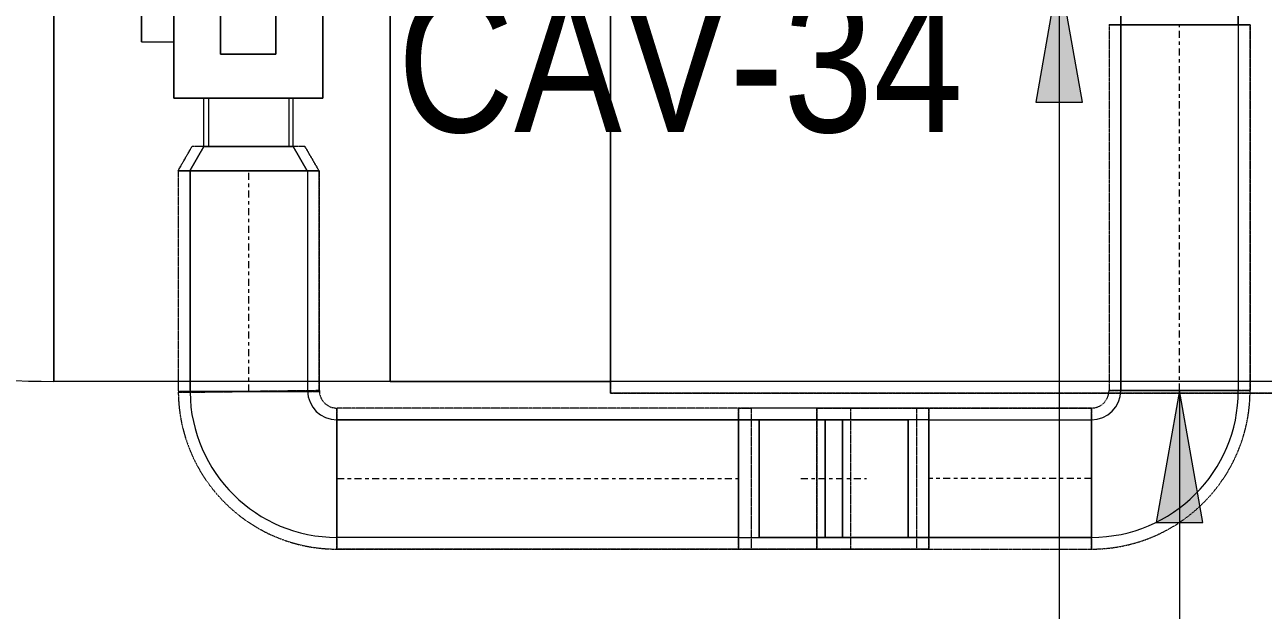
# Model space of a CAD drawing. Header units: inches. Extents: x -83664 to 20107, y -47222 to 19398.
# Drawn here: x -24262 to -22155, y -40316 to -39320 of the extents above; entities that cross this region are included whole.
import ezdxf

# ---------------------------------------------------------------- set-up
doc = ezdxf.new("R2010")
doc.units = ezdxf.units.IN
doc.header["$MEASUREMENT"] = 0
doc.linetypes.add('Center', pattern=[29.999999, 12, -6, 6, -6])
doc.linetypes.add('Hidden 0_50', pattern=[1.0584, 0.5292, -0.5292])
for name, color, linetype, lineweight in [('G-ANNO-TEXT', 7, 'Continuous', 9), ('M-EQPM', 7, 'Continuous', 18), ('M-HVAC-DUCT-CNTR', 7, 'Center', 9), ('M-HVAC-DUCT-IDEN', 7, 'Continuous', 18)]:
    doc.layers.add(name, color=color, linetype=linetype, lineweight=lineweight)
doc.layers.add('M-HVAC-DUCT', color=7, linetype='Continuous', lineweight=9, true_color=0xffe97f)
doc.styles.add('Arial Narrow_21', font='ARIALN.TTF', dxfattribs={"height": 240})

# ---------------------------------------------------------------- blocks, each defined once
blk = doc.blocks.new('CAV - CAV-34-9301327-FIRST FLOOR AC CONDITIONING LAYOUT - PART A')
at = {"layer": 'M-EQPM', "color": 30, "true_color": 0xff7f00}
for p, q in [((-183.8, 181.7), (-403.8, 181.7)), ((-403.8, 181.7), (-183.8, 181.7)), ((-403.8, 181.7), (-403.8, 127)), ((-403.8, 181.7), (-403.8, 127)), ((-183.8, 127), (-183.8, 181.7)), ((-183.8, 181.7), (-183.8, 127)), ((500, 127), (-500, 127)), ((-500, 127), (-500, -127)), ((-500, -127), (-500, 127)), ((-500, 127), (500, 127)), ((-183.8, 127), (-403.8, 127)), ((-403.8, 127), (-183.8, 127)), ((500, -127), (500, 127)), ((500, 127), (500, -127)), ((-500, 76), (-581.8, 76)), ((-581.8, 76), (-581.8, -76)), ((-581.8, 76), (-581.8, -76)), ((-500, 67.7), (-581.8, 67.7)), ((-581.8, -69.3), (-581.8, 67.7)), ((-581.8, -69.3), (-581.8, 67.7)), ((-500, -76), (-500, 76)), ((-500, -76), (-500, 76)), ((-500, 67.7), (-500, -69.3)), ((-500, 67.7), (-500, -69.3)), ((581.8, 76), (500, 76)), ((500, 76), (500, -76)), ((500, 76), (500, -76)), ((581.8, 67.7), (500, 67.7)), ((500, -69.3), (500, 67.7)), ((500, -69.3), (500, 67.7)), ((581.8, -76), (581.8, 76)), ((581.8, -76), (581.8, 76)), ((581.8, 67.7), (581.8, -69.3)), ((581.8, 67.7), (581.8, -69.3)), ((-425, -46.8), (-425, 47.3)), ((-425, 47.3), (425, 47.3)), ((425, 47.3), (-425, 47.3)), ((-425, 47.3), (-425, -46.8)), ((425, 47.3), (425, -46.8)), ((425, -46.8), (425, 47.3)), ((425, -46.8), (-425, -46.8)), ((-425, -46.8), (425, -46.8)), ((-581.8, -69.3), (-500, -69.3)), ((-581.8, -76), (-500, -76)), ((500, -69.3), (581.8, -69.3)), ((500, -76), (581.8, -76)), ((-500, -127), (500, -127)), ((500, -127), (-500, -127))]:
    blk.add_line(p, q, dxfattribs=at)
blk = doc.blocks.new('M_Rec Elbow - Radius - 0_75W-8295810-FIRST FLOOR AC CONDITIONING LAYOUT - PART A')
at = {"layer": 'M-HVAC-DUCT', "color": 30, "true_color": 0xff7f00}
for p, q in [((-98.2, 149.4), (101.8, 147)), ((101.8, 147), (-98.2, 149.4)), ((-148.2, 100), (-148.2, -100)), ((-148.2, -100), (-148.2, 100))]:
    blk.add_line(p, q, dxfattribs=at)
for radius in [50, 50, 250, 250]:
    blk.add_arc((-148.2, 150), radius, 270, 359.3198, dxfattribs=at)
blk = doc.blocks.new('M_Rec to Rnd Transition - Angle - 60 Degree-7692085-FIRST FLOOR AC CONDITIONING LAYOUT - PART A')
at = {"layer": 'M-HVAC-DUCT', "color": 30, "true_color": 0xff7f00}
for p, q in [((0, 100), (50, 100)), ((50, 100), (0, 100)), ((0, 100), (0, -100)), ((0, -100), (0, 100)), ((50, 0), (50, 100)), ((50, 0), (50, 100)), ((50, -100), (50, 0)), ((50, -100), (50, 0)), ((0, -100), (50, -100)), ((50, -100), (0, -100))]:
    blk.add_line(p, q, dxfattribs=at)
blk = doc.blocks.new('M_Rec Elbow - Radius - 0_75W-9086664-FIRST FLOOR AC CONDITIONING LAYOUT - PART A')
at = {"layer": 'M-HVAC-DUCT', "color": 6, "true_color": 0xff00ff}
for p, q in [((-187.4, 802.5), (802.5, -187.4)), ((802.5, -187.4), (-187.4, 802.5)), ((-434.9, 700), (-434.9, -700)), ((-434.9, -700), (-434.9, 700))]:
    blk.add_line(p, q, dxfattribs=at)
for radius in [350, 350, 1750, 1750]:
    blk.add_arc((-434.9, 1050), radius, 270, 315, dxfattribs=at)
blk = doc.blocks.new('M_Rec Transition - Length - Standard-9086694-FIRST FLOOR AC CONDITIONING LAYOUT - PART A')
at = {"layer": 'M-HVAC-DUCT', "color": 6, "true_color": 0xff00ff}
for p, q in [((0, 700), (0, -700)), ((0, 700), (375, 700)), ((0, 700), (375, 700)), ((0, -700), (0, 700)), ((375, -700), (375, 700)), ((375, 700), (375, -700)), ((0, -700), (375, -700)), ((375, -700), (0, -700))]:
    blk.add_line(p, q, dxfattribs=at)
blk = doc.blocks.new('M_Rec to Rnd Transition - Angle - 60 Degree-9301332-FIRST FLOOR AC CONDITIONING LAYOUT - PART A')
at = {"layer": 'M-HVAC-DUCT', "color": 30, "true_color": 0xff7f00}
for p, q in [((0, 100), (41.6, 76)), ((41.6, 76), (0, 100)), ((0, 100), (0, -100)), ((0, -100), (0, 100)), ((41.6, 0), (41.6, 76)), ((41.6, 0), (41.6, 76)), ((41.6, -76), (41.6, 0)), ((41.6, -76), (41.6, 0)), ((0, -100), (41.6, -76)), ((41.6, -76), (0, -100))]:
    blk.add_line(p, q, dxfattribs=at)
blk = doc.blocks.new('M_Rec Elbow - Radius - 0_75W-9491116-FIRST FLOOR AC CONDITIONING LAYOUT - PART A')
at = {"layer": 'M-HVAC-DUCT', "color": 30, "true_color": 0xff7f00}
for p, q in [((128408.7, 58380.2), (128408.7, 58180.2)), ((128408.7, 58180.2), (128408.7, 58380.2)), ((128444, 58380.2), (128408.7, 58380.2)), ((128408.7, 58380.2), (128585.5, 58380.2)), ((128444, 58380.2), (128585.5, 58380.2)), ((128444, 58180.2), (128444, 58380.2)), ((128585.5, 58380.2), (128585.5, 58180.2)), ((128408.7, 58180.2), (128444, 58180.2)), ((128408.7, 58180.2), (128585.5, 58180.2)), ((128585.5, 58180.2), (128444, 58180.2))]:
    blk.add_line(p, q, dxfattribs=at)
blk = doc.blocks.new('M_Rec Elbow - Radius - 0_75W-7691584-FIRST FLOOR AC CONDITIONING LAYOUT - PART A')
at = {"layer": 'M-HVAC-DUCT', "color": 30, "true_color": 0xff7f00}
for p, q in [((-100, 150), (100, 150)), ((100, 150), (-100, 150)), ((-150, 100), (-150, -100)), ((-150, -100), (-150, 100))]:
    blk.add_line(p, q, dxfattribs=at)
for radius in [50, 50, 250, 250]:
    blk.add_arc((-150, 150), radius, 270, 0, dxfattribs=at)
blk = doc.blocks.new('M_Rec Elbow - Radius - 0_75W-V246-FIRST FLOOR AC CONDITIONING LAYOUT - PART A')
at = {"layer": 'M-HVAC-DUCT', "color": 30, "true_color": 0xff7f00}
for p, q in [((128697.3, 58380.2), (128555.9, 58380.2)), ((128555.9, 58380.2), (128555.9, 58180.2)), ((128732.7, 58380.2), (128555.9, 58380.2)), ((128697.3, 58180.2), (128697.3, 58380.2)), ((128732.7, 58380.2), (128697.3, 58380.2)), ((128732.7, 58180.2), (128732.7, 58380.2)), ((128732.7, 58380.2), (128732.7, 58180.2)), ((128555.9, 58180.2), (128697.3, 58180.2)), ((128732.7, 58180.2), (128555.9, 58180.2)), ((128697.3, 58180.2), (128732.7, 58180.2))]:
    blk.add_line(p, q, dxfattribs=at)
blk = doc.blocks.new('TEMW-SMBZ-HO-BM-HVAC-00002_rvt-1-FIRST FLOOR AC CONDITIONING LAYOUT - PART A')
at = {"layer": 'M-HVAC-DUCT', "color": 6, "linetype": 'Hidden 0_50', "true_color": 0xff00ff}
for p, q in [((128190.9, 58425.7), (128190.9, 59865.7)), ((128190.9, 59865.7), (128190.9, 58425.7)), ((128190.9, 58425.7), (141864.2, 58425.7)), ((141864.2, 58425.7), (128190.9, 58425.7))]:
    blk.add_line(p, q, dxfattribs=at)
at = {"layer": 'M-HVAC-DUCT', "color": 6, "true_color": 0xff00ff}
for p, q in [((127243.7, 59845.7), (127243.7, 58445.7)), ((127243.7, 58445.7), (127243.7, 59845.7)), ((127815.9, 59845.7), (127815.9, 58445.7)), ((127815.9, 58445.7), (127815.9, 59845.7)), ((128190.9, 59845.7), (128190.9, 58445.7)), ((128190.9, 58445.7), (128190.9, 59845.7)), ((127815.9, 58445.7), (127243.7, 58445.7)), ((127815.9, 58445.7), (127243.7, 58445.7)), ((141864.2, 58445.7), (128190.9, 58445.7)), ((141864.2, 58445.7), (128190.9, 58445.7))]:
    blk.add_line(p, q, dxfattribs=at)
at = {"layer": 'M-HVAC-DUCT', "color": 30, "linetype": 'Hidden 0_50', "true_color": 0xff7f00}
for p, q in [((129278.9, 59052.5), (129038.9, 59052.5)), ((129038.9, 59052.5), (129278.9, 59052.5)), ((129279, 59052.5), (129039, 59052.5)), ((129039, 59052.5), (129279, 59052.5)), ((129039, 59052.5), (129039, 58430.2)), ((129039, 59052.5), (129039, 58430.2)), ((129279, 58430.2), (129279, 59052.5)), ((129279, 59052.5), (129279, 58430.2)), ((127454.8, 58803.9), (127478.8, 58845.5)), ((127478.8, 58845.5), (127454.8, 58803.9)), ((127574.8, 58845.5), (127478.8, 58845.5)), ((127574.8, 58845.5), (127478.8, 58845.5)), ((127670.8, 58845.5), (127574.8, 58845.5)), ((127670.8, 58845.5), (127574.8, 58845.5)), ((127694.8, 58803.9), (127670.8, 58845.5)), ((127670.8, 58845.5), (127694.8, 58803.9)), ((127694.8, 58803.9), (127454.8, 58803.9)), ((127454.8, 58803.9), (127694.8, 58803.9)), ((127695.4, 58803.9), (127455.4, 58803.9)), ((127455.4, 58803.9), (127695.4, 58803.9)), ((127455.4, 58803.9), (127455.4, 58428.4)), ((127455.4, 58803.9), (127455.4, 58428.4)), ((127695.4, 58428.4), (127695.4, 58803.9)), ((127695.4, 58803.9), (127695.4, 58428.4)), ((127695.4, 58429.9), (127455.4, 58427)), ((127455.4, 58427), (127695.4, 58429.9)), ((127695.4, 58428.4), (127455.4, 58428.4)), ((127455.4, 58428.4), (127695.4, 58428.4)), ((129279, 58430.2), (129039, 58430.2)), ((129039, 58430.2), (129279, 58430.2)), ((129279, 58430.2), (129039, 58430.2)), ((129039, 58430.2), (129279, 58430.2)), ((127725.4, 58160.2), (127725.4, 58400.2)), ((127725.4, 58400.2), (127725.4, 58160.2)), ((127725.4, 58160.2), (127725.4, 58400.2)), ((127725.4, 58400.2), (127725.4, 58160.2)), ((128408.7, 58400.2), (127725.4, 58400.2)), ((128408.7, 58400.2), (127725.4, 58400.2)), ((128408.7, 58160.2), (128408.7, 58400.2)), ((128408.7, 58400.2), (128408.7, 58160.2)), ((128408.7, 58400.2), (128429.9, 58400.2)), ((128599.6, 58400.2), (128408.7, 58400.2)), ((128408.7, 58160.2), (128408.7, 58400.2)), ((128408.7, 58160.2), (128408.7, 58400.2)), ((128599.6, 58400.2), (128429.9, 58400.2)), ((128429.9, 58400.2), (128429.9, 58160.2)), ((128599.6, 58400.2), (128429.9, 58400.2)), ((128429.9, 58400.2), (128429.9, 58160.2)), ((128541.8, 58400.2), (128429.9, 58400.2)), ((128541.8, 58160.2), (128541.8, 58400.2)), ((128541.8, 58400.2), (128711.5, 58400.2)), ((128732.7, 58400.2), (128541.8, 58400.2)), ((128541.8, 58400.2), (128711.5, 58400.2)), ((128541.8, 58400.2), (128541.8, 58160.2)), ((128599.6, 58160.2), (128599.6, 58400.2)), ((128599.6, 58160.2), (128599.6, 58400.2)), ((128711.5, 58400.2), (128599.6, 58400.2)), ((128711.5, 58400.2), (128711.5, 58160.2)), ((128711.5, 58400.2), (128732.7, 58400.2)), ((128711.5, 58400.2), (128711.5, 58160.2)), ((128732.7, 58400.2), (128732.7, 58160.2)), ((128732.7, 58160.2), (128732.7, 58400.2)), ((129009, 58400.2), (128732.7, 58400.2)), ((128732.7, 58400.2), (129009, 58400.2)), ((128732.7, 58160.2), (128732.7, 58400.2)), ((128732.7, 58400.2), (128732.7, 58160.2)), ((129009, 58400.2), (129009, 58160.2)), ((129009, 58160.2), (129009, 58400.2)), ((129009, 58400.2), (129009, 58160.2)), ((129009, 58160.2), (129009, 58400.2)), ((127725.4, 58160.2), (128408.7, 58160.2)), ((128408.7, 58160.2), (127725.4, 58160.2)), ((128408.7, 58160.2), (128599.6, 58160.2)), ((128429.9, 58160.2), (128408.7, 58160.2)), ((128429.9, 58160.2), (128599.6, 58160.2)), ((128429.9, 58160.2), (128599.6, 58160.2)), ((128541.8, 58160.2), (128429.9, 58160.2)), ((128711.5, 58160.2), (128541.8, 58160.2)), ((128711.5, 58160.2), (128541.8, 58160.2)), ((128541.8, 58160.2), (128732.7, 58160.2)), ((128599.6, 58160.2), (128711.5, 58160.2)), ((128732.7, 58160.2), (128711.5, 58160.2)), ((128732.7, 58160.2), (129009, 58160.2)), ((128732.7, 58160.2), (129009, 58160.2))]:
    blk.add_line(p, q, dxfattribs=at)
at = {"layer": 'M-HVAC-DUCT', "color": 30, "true_color": 0xff7f00}
for p, q in [((129059, 59052.5), (129259, 59052.5)), ((129259, 59052.5), (129059, 59052.5)), ((129059, 58430.2), (129059, 59052.5)), ((129059, 59052.5), (129059, 58430.2)), ((129259, 59052.5), (129259, 58430.2)), ((129259, 59052.5), (129259, 58430.2)), ((127475.4, 58803.9), (127675.4, 58803.9)), ((127675.4, 58803.9), (127475.4, 58803.9)), ((127475.4, 58428.4), (127475.4, 58803.9)), ((127475.4, 58803.9), (127475.4, 58428.4)), ((127675.4, 58803.9), (127675.4, 58428.4)), ((127675.4, 58803.9), (127675.4, 58428.4)), ((127475.4, 58428.4), (127675.4, 58428.4)), ((127675.4, 58428.4), (127475.4, 58428.4)), ((129059, 58430.2), (129259, 58430.2)), ((129259, 58430.2), (129059, 58430.2)), ((127725.4, 58380.2), (127725.4, 58180.2)), ((127725.4, 58180.2), (127725.4, 58380.2)), ((127725.4, 58380.2), (128408.7, 58380.2)), ((128408.7, 58380.2), (127725.4, 58380.2)), ((128408.7, 58380.2), (128408.7, 58180.2)), ((128408.7, 58180.2), (128408.7, 58380.2)), ((128444, 58380.2), (128444, 58180.2)), ((128585.5, 58380.2), (128444, 58380.2)), ((128444, 58380.2), (128555.9, 58380.2)), ((128555.9, 58380.2), (128697.3, 58380.2)), ((128555.9, 58180.2), (128555.9, 58380.2)), ((128585.5, 58180.2), (128585.5, 58380.2)), ((128697.3, 58380.2), (128585.5, 58380.2)), ((128697.3, 58380.2), (128697.3, 58180.2)), ((128732.7, 58180.2), (128732.7, 58380.2)), ((128732.7, 58380.2), (128732.7, 58180.2)), ((128732.7, 58380.2), (129009, 58380.2)), ((128732.7, 58380.2), (129009, 58380.2)), ((129009, 58180.2), (129009, 58380.2)), ((129009, 58380.2), (129009, 58180.2)), ((128408.7, 58180.2), (127725.4, 58180.2)), ((128408.7, 58180.2), (127725.4, 58180.2)), ((128444, 58180.2), (128585.5, 58180.2)), ((128555.9, 58180.2), (128444, 58180.2)), ((128697.3, 58180.2), (128555.9, 58180.2)), ((128697.3, 58180.2), (128585.5, 58180.2)), ((129009, 58180.2), (128732.7, 58180.2)), ((128732.7, 58180.2), (129009, 58180.2))]:
    blk.add_line(p, q, dxfattribs=at)
at = {"layer": 'M-HVAC-DUCT', "color": 30, "linetype": 'Hidden 0_50', "true_color": 0xff7f00}
for centre, radius, start, end in [((127725.4, 58430.2), 270, 180.6802, 270), ((127725.4, 58430.2), 270, 180.6802, 270), ((127725.4, 58430.2), 30, 180.6802, 270), ((127725.4, 58430.2), 30, 180.6802, 270), ((129009, 58430.2), 30, 270, 0), ((129009, 58430.2), 270, 270, 0), ((129009, 58430.2), 270, 270, 0), ((129009, 58430.2), 30, 270, 0)]:
    blk.add_arc(centre, radius, start, end, dxfattribs=at)
at = {"layer": 'M-HVAC-DUCT-CNTR', "color": 30, "true_color": 0xff7f00}
for p, q in [((129159, 58430.2), (129159, 59052.5)), ((127575.4, 58428.4), (127575.4, 58803.9)), ((127725.4, 58280.2), (128408.7, 58280.2)), ((128514.7, 58280.2), (128626.6, 58280.2)), ((129009, 58280.2), (128732.7, 58280.2))]:
    blk.add_line(p, q, dxfattribs=at)
at = {"layer": 'M-EQPM', "color": 6, "linetype": 'Hidden 0_50', "lineweight": 9, "true_color": 0xff00ff, "rotation": 89.99999999999908}
blk.add_blockref('CAV - CAV-34-9301327-FIRST FLOOR AC CONDITIONING LAYOUT - PART A', (127574.6, 59427.3), dxfattribs=at)
at = {"layer": 'M-HVAC-DUCT', "color": 6, "linetype": 'Hidden 0_50', "lineweight": 9, "true_color": 0xff00ff}
for name, p, rotation in [('M_Rec Elbow - Radius - 0_75W-9086664-FIRST FLOOR AC CONDITIONING LAYOUT - PART A', (126808.8, 59145.7), 314.9999999999995), ('M_Rec to Rnd Transition - Angle - 60 Degree-7692085-FIRST FLOOR AC CONDITIONING LAYOUT - PART A', (129158.9, 59052.5), 90), ('M_Rec to Rnd Transition - Angle - 60 Degree-9301332-FIRST FLOOR AC CONDITIONING LAYOUT - PART A', (127574.8, 58803.9), 90), ('M_Rec Elbow - Radius - 0_75W-8295810-FIRST FLOOR AC CONDITIONING LAYOUT - PART A', (127577.2, 58280.2), 270.6801816006353)]:
    blk.add_blockref(name, p, dxfattribs=dict(at, rotation=rotation))
for name, p in [('M_Rec Transition - Length - Standard-9086694-FIRST FLOOR AC CONDITIONING LAYOUT - PART A', (127815.9, 59145.7)), ('M_Rec Elbow - Radius - 0_75W-7691584-FIRST FLOOR AC CONDITIONING LAYOUT - PART A', (129159, 58280.2)), ('M_Rec Elbow - Radius - 0_75W-9491116-FIRST FLOOR AC CONDITIONING LAYOUT - PART A', (0, 0)), ('M_Rec Elbow - Radius - 0_75W-V246-FIRST FLOOR AC CONDITIONING LAYOUT - PART A', (0, 0))]:
    blk.add_blockref(name, p, dxfattribs=at)
blk = doc.blocks.new('TEMW-SMBZ-HO-BM-HVAC-00002_rvt-2-FIRST FLOOR AC CONDITIONING LAYOUT - PART A')
at = {"layer": 'M-HVAC-DUCT', "color": 6, "linetype": 'Hidden 0_50', "true_color": 0xff00ff}
for p, q in [((128190.9, 58425.7), (128190.9, 59865.7)), ((128190.9, 59865.7), (128190.9, 58425.7)), ((128190.9, 58425.7), (141864.2, 58425.7)), ((141864.2, 58425.7), (128190.9, 58425.7))]:
    blk.add_line(p, q, dxfattribs=at)
at = {"layer": 'M-HVAC-DUCT', "color": 6, "true_color": 0xff00ff}
for p, q in [((127243.7, 59845.7), (127243.7, 58445.7)), ((127243.7, 58445.7), (127243.7, 59845.7)), ((127815.9, 59845.7), (127815.9, 58445.7)), ((127815.9, 58445.7), (127815.9, 59845.7)), ((128190.9, 59845.7), (128190.9, 58445.7)), ((128190.9, 58445.7), (128190.9, 59845.7)), ((127815.9, 58445.7), (127243.7, 58445.7)), ((127815.9, 58445.7), (127243.7, 58445.7)), ((141864.2, 58445.7), (128190.9, 58445.7)), ((141864.2, 58445.7), (128190.9, 58445.7))]:
    blk.add_line(p, q, dxfattribs=at)
at = {"layer": 'M-HVAC-DUCT', "color": 30, "linetype": 'Hidden 0_50', "true_color": 0xff7f00}
for p, q in [((129278.9, 59052.5), (129038.9, 59052.5)), ((129038.9, 59052.5), (129278.9, 59052.5)), ((129279, 59052.5), (129039, 59052.5)), ((129039, 59052.5), (129279, 59052.5)), ((129039, 59052.5), (129039, 58430.2)), ((129039, 59052.5), (129039, 58430.2)), ((129279, 58430.2), (129279, 59052.5)), ((129279, 59052.5), (129279, 58430.2)), ((127454.8, 58803.9), (127478.8, 58845.5)), ((127478.8, 58845.5), (127454.8, 58803.9)), ((127574.8, 58845.5), (127478.8, 58845.5)), ((127574.8, 58845.5), (127478.8, 58845.5)), ((127670.8, 58845.5), (127574.8, 58845.5)), ((127670.8, 58845.5), (127574.8, 58845.5)), ((127694.8, 58803.9), (127670.8, 58845.5)), ((127670.8, 58845.5), (127694.8, 58803.9)), ((127694.8, 58803.9), (127454.8, 58803.9)), ((127454.8, 58803.9), (127694.8, 58803.9)), ((127695.4, 58803.9), (127455.4, 58803.9)), ((127455.4, 58803.9), (127695.4, 58803.9)), ((127455.4, 58803.9), (127455.4, 58428.4)), ((127455.4, 58803.9), (127455.4, 58428.4)), ((127695.4, 58428.4), (127695.4, 58803.9)), ((127695.4, 58803.9), (127695.4, 58428.4)), ((127695.4, 58429.9), (127455.4, 58427)), ((127455.4, 58427), (127695.4, 58429.9)), ((127695.4, 58428.4), (127455.4, 58428.4)), ((127455.4, 58428.4), (127695.4, 58428.4)), ((129279, 58430.2), (129039, 58430.2)), ((129039, 58430.2), (129279, 58430.2)), ((129279, 58430.2), (129039, 58430.2)), ((129039, 58430.2), (129279, 58430.2)), ((127725.4, 58160.2), (127725.4, 58400.2)), ((127725.4, 58400.2), (127725.4, 58160.2)), ((127725.4, 58160.2), (127725.4, 58400.2)), ((127725.4, 58400.2), (127725.4, 58160.2)), ((128408.7, 58400.2), (127725.4, 58400.2)), ((128408.7, 58400.2), (127725.4, 58400.2)), ((128408.7, 58160.2), (128408.7, 58400.2)), ((128408.7, 58400.2), (128408.7, 58160.2)), ((128408.7, 58400.2), (128429.9, 58400.2)), ((128599.6, 58400.2), (128408.7, 58400.2)), ((128408.7, 58160.2), (128408.7, 58400.2)), ((128408.7, 58160.2), (128408.7, 58400.2)), ((128599.6, 58400.2), (128429.9, 58400.2)), ((128429.9, 58400.2), (128429.9, 58160.2)), ((128599.6, 58400.2), (128429.9, 58400.2)), ((128429.9, 58400.2), (128429.9, 58160.2)), ((128541.8, 58400.2), (128429.9, 58400.2)), ((128541.8, 58160.2), (128541.8, 58400.2)), ((128541.8, 58400.2), (128711.5, 58400.2)), ((128732.7, 58400.2), (128541.8, 58400.2)), ((128541.8, 58400.2), (128711.5, 58400.2)), ((128541.8, 58400.2), (128541.8, 58160.2)), ((128599.6, 58160.2), (128599.6, 58400.2)), ((128599.6, 58160.2), (128599.6, 58400.2)), ((128711.5, 58400.2), (128599.6, 58400.2)), ((128711.5, 58400.2), (128711.5, 58160.2)), ((128711.5, 58400.2), (128732.7, 58400.2)), ((128711.5, 58400.2), (128711.5, 58160.2)), ((128732.7, 58400.2), (128732.7, 58160.2)), ((128732.7, 58160.2), (128732.7, 58400.2)), ((129009, 58400.2), (128732.7, 58400.2)), ((128732.7, 58400.2), (129009, 58400.2)), ((128732.7, 58160.2), (128732.7, 58400.2)), ((128732.7, 58400.2), (128732.7, 58160.2)), ((129009, 58400.2), (129009, 58160.2)), ((129009, 58160.2), (129009, 58400.2)), ((129009, 58400.2), (129009, 58160.2)), ((129009, 58160.2), (129009, 58400.2)), ((127725.4, 58160.2), (128408.7, 58160.2)), ((128408.7, 58160.2), (127725.4, 58160.2)), ((128408.7, 58160.2), (128599.6, 58160.2)), ((128429.9, 58160.2), (128408.7, 58160.2)), ((128429.9, 58160.2), (128599.6, 58160.2)), ((128429.9, 58160.2), (128599.6, 58160.2)), ((128541.8, 58160.2), (128429.9, 58160.2)), ((128711.5, 58160.2), (128541.8, 58160.2)), ((128711.5, 58160.2), (128541.8, 58160.2)), ((128541.8, 58160.2), (128732.7, 58160.2)), ((128599.6, 58160.2), (128711.5, 58160.2)), ((128732.7, 58160.2), (128711.5, 58160.2)), ((128732.7, 58160.2), (129009, 58160.2)), ((128732.7, 58160.2), (129009, 58160.2))]:
    blk.add_line(p, q, dxfattribs=at)
at = {"layer": 'M-HVAC-DUCT', "color": 30, "true_color": 0xff7f00}
for p, q in [((129059, 59052.5), (129259, 59052.5)), ((129259, 59052.5), (129059, 59052.5)), ((129059, 58430.2), (129059, 59052.5)), ((129059, 59052.5), (129059, 58430.2)), ((129259, 59052.5), (129259, 58430.2)), ((129259, 59052.5), (129259, 58430.2)), ((127475.4, 58803.9), (127675.4, 58803.9)), ((127675.4, 58803.9), (127475.4, 58803.9)), ((127475.4, 58428.4), (127475.4, 58803.9)), ((127475.4, 58803.9), (127475.4, 58428.4)), ((127675.4, 58803.9), (127675.4, 58428.4)), ((127675.4, 58803.9), (127675.4, 58428.4)), ((127475.4, 58428.4), (127675.4, 58428.4)), ((127675.4, 58428.4), (127475.4, 58428.4)), ((129059, 58430.2), (129259, 58430.2)), ((129259, 58430.2), (129059, 58430.2)), ((127725.4, 58380.2), (127725.4, 58180.2)), ((127725.4, 58180.2), (127725.4, 58380.2)), ((127725.4, 58380.2), (128408.7, 58380.2)), ((128408.7, 58380.2), (127725.4, 58380.2)), ((128408.7, 58380.2), (128408.7, 58180.2)), ((128408.7, 58180.2), (128408.7, 58380.2)), ((128444, 58380.2), (128444, 58180.2)), ((128585.5, 58380.2), (128444, 58380.2)), ((128444, 58380.2), (128555.9, 58380.2)), ((128555.9, 58380.2), (128697.3, 58380.2)), ((128555.9, 58180.2), (128555.9, 58380.2)), ((128585.5, 58180.2), (128585.5, 58380.2)), ((128697.3, 58380.2), (128585.5, 58380.2)), ((128697.3, 58380.2), (128697.3, 58180.2)), ((128732.7, 58180.2), (128732.7, 58380.2)), ((128732.7, 58380.2), (128732.7, 58180.2)), ((128732.7, 58380.2), (129009, 58380.2)), ((128732.7, 58380.2), (129009, 58380.2)), ((129009, 58180.2), (129009, 58380.2)), ((129009, 58380.2), (129009, 58180.2)), ((128408.7, 58180.2), (127725.4, 58180.2)), ((128408.7, 58180.2), (127725.4, 58180.2)), ((128444, 58180.2), (128585.5, 58180.2)), ((128555.9, 58180.2), (128444, 58180.2)), ((128697.3, 58180.2), (128555.9, 58180.2)), ((128697.3, 58180.2), (128585.5, 58180.2)), ((129009, 58180.2), (128732.7, 58180.2)), ((128732.7, 58180.2), (129009, 58180.2))]:
    blk.add_line(p, q, dxfattribs=at)
at = {"layer": 'M-HVAC-DUCT', "color": 30, "linetype": 'Hidden 0_50', "true_color": 0xff7f00}
for centre, radius, start, end in [((127725.4, 58430.2), 270, 180.6802, 270), ((127725.4, 58430.2), 270, 180.6802, 270), ((127725.4, 58430.2), 30, 180.6802, 270), ((127725.4, 58430.2), 30, 180.6802, 270), ((129009, 58430.2), 30, 270, 0), ((129009, 58430.2), 270, 270, 0), ((129009, 58430.2), 270, 270, 0), ((129009, 58430.2), 30, 270, 0)]:
    blk.add_arc(centre, radius, start, end, dxfattribs=at)
at = {"layer": 'M-HVAC-DUCT-CNTR', "color": 30, "true_color": 0xff7f00}
for p, q in [((129159, 58430.2), (129159, 59052.5)), ((127575.4, 58428.4), (127575.4, 58803.9)), ((127725.4, 58280.2), (128408.7, 58280.2)), ((128514.7, 58280.2), (128626.6, 58280.2)), ((129009, 58280.2), (128732.7, 58280.2))]:
    blk.add_line(p, q, dxfattribs=at)
at = {"layer": 'M-EQPM', "color": 6, "linetype": 'Hidden 0_50', "lineweight": 9, "true_color": 0xff00ff, "rotation": 89.99999999999908}
blk.add_blockref('CAV - CAV-34-9301327-FIRST FLOOR AC CONDITIONING LAYOUT - PART A', (127574.6, 59427.3), dxfattribs=at)
at = {"layer": 'M-HVAC-DUCT', "color": 6, "linetype": 'Hidden 0_50', "lineweight": 9, "true_color": 0xff00ff}
for name, p, rotation in [('M_Rec Elbow - Radius - 0_75W-9086664-FIRST FLOOR AC CONDITIONING LAYOUT - PART A', (126808.8, 59145.7), 314.9999999999995), ('M_Rec to Rnd Transition - Angle - 60 Degree-7692085-FIRST FLOOR AC CONDITIONING LAYOUT - PART A', (129158.9, 59052.5), 90), ('M_Rec to Rnd Transition - Angle - 60 Degree-9301332-FIRST FLOOR AC CONDITIONING LAYOUT - PART A', (127574.8, 58803.9), 90), ('M_Rec Elbow - Radius - 0_75W-8295810-FIRST FLOOR AC CONDITIONING LAYOUT - PART A', (127577.2, 58280.2), 270.6801816006353)]:
    blk.add_blockref(name, p, dxfattribs=dict(at, rotation=rotation))
for name, p in [('M_Rec Transition - Length - Standard-9086694-FIRST FLOOR AC CONDITIONING LAYOUT - PART A', (127815.9, 59145.7)), ('M_Rec Elbow - Radius - 0_75W-7691584-FIRST FLOOR AC CONDITIONING LAYOUT - PART A', (129159, 58280.2)), ('M_Rec Elbow - Radius - 0_75W-9491116-FIRST FLOOR AC CONDITIONING LAYOUT - PART A', (0, 0)), ('M_Rec Elbow - Radius - 0_75W-V246-FIRST FLOOR AC CONDITIONING LAYOUT - PART A', (0, 0))]:
    blk.add_blockref(name, p, dxfattribs=at)

msp = doc.modelspace()

# ---------------------------------------------------------------- hatches: boundary and pattern name
at = {"layer": 'M-HVAC-DUCT-IDEN', "lineweight": 9}
for points in [[(-22502.8, -39226.5), (-22542.4, -39451.5), (-22463.1, -39451.5)], [(-22297.7, -39942), (-22337.4, -40167), (-22258, -40167)]]:
    msp.add_hatch(color=256, dxfattribs=at).paths.add_polyline_path(points)

# ---------------------------------------------------------------- linework, layer by layer
for p, q in [((-22502.8, -39226.5), (-22542.4, -39451.5)), ((-22463.1, -39451.5), (-22502.8, -39226.5)), ((-22502.8, -39226.5), (-22502.8, -40676.3)), ((-22542.4, -39451.5), (-22463.1, -39451.5)), ((-22297.7, -39942), (-22337.4, -40167)), ((-22258, -40167), (-22297.7, -39942)), ((-22297.7, -39942), (-22297.7, -40678.5)), ((-22337.4, -40167), (-22258, -40167))]:
    msp.add_line(p, q, dxfattribs=at)

# ---------------------------------------------------------------- block references
at = {"lineweight": 5}
for name in ['TEMW-SMBZ-HO-BM-HVAC-00002_rvt-1-FIRST FLOOR AC CONDITIONING LAYOUT - PART A', 'TEMW-SMBZ-HO-BM-HVAC-00002_rvt-2-FIRST FLOOR AC CONDITIONING LAYOUT - PART A']:
    msp.add_blockref(name, (-151456.7, -98372.2), dxfattribs=at)

# ---------------------------------------------------------------- texts
at = {"layer": 'G-ANNO-TEXT', "insert": (-23628.3, -39262.3), "char_height": 240, "width": 1214.557, "attachment_point": 1, "style": 'Arial Narrow_21'}
msp.add_mtext('CAV-34', dxfattribs=at)

doc.saveas('drawing.dxf')
